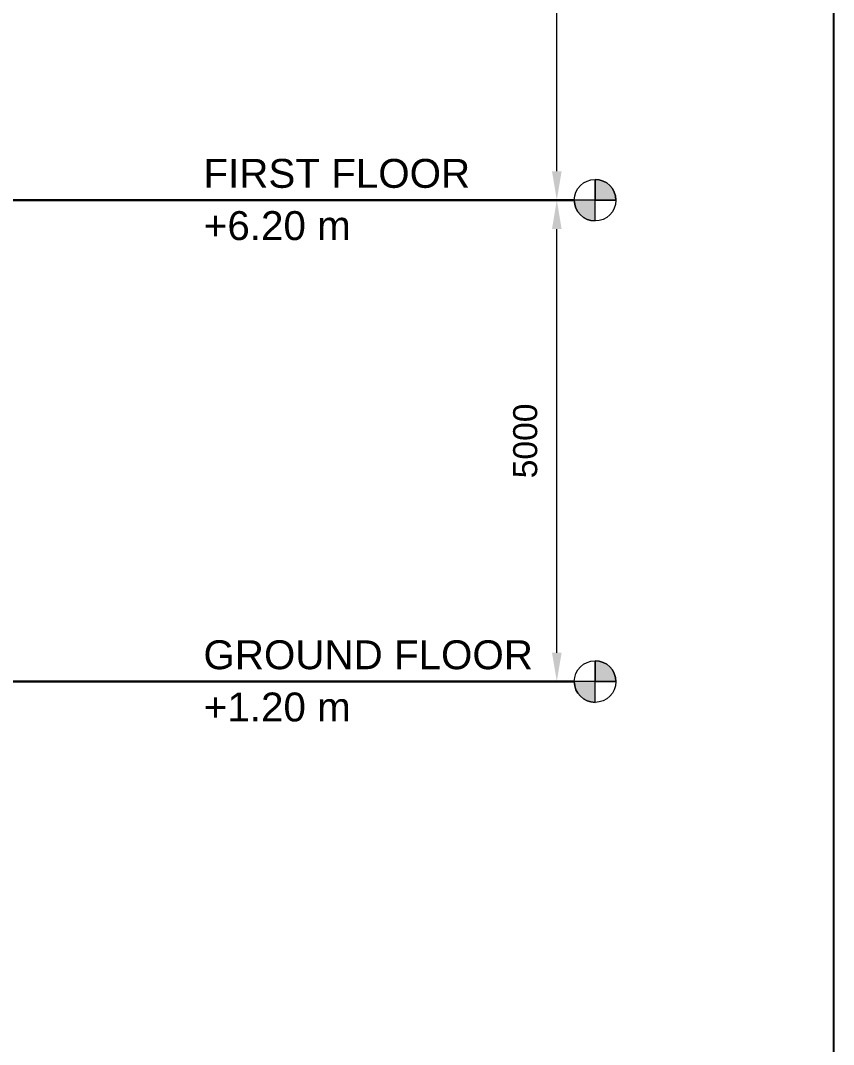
# Model space of a CAD drawing. Header units: millimetres. Extents: x 302989 to 1813244, y -656858 to -28185.
# Drawn here: x 1564011 to 1572456, y -629254 to -618618 of the extents above; entities that cross this region are included whole.
import ezdxf

# ---------------------------------------------------------------- set-up
doc = ezdxf.new("R2010")
doc.units = ezdxf.units.MM
doc.header["$MEASUREMENT"] = 0
doc.header["$PDMODE"] = 34
doc.layers.add('A-FLOR-LEVL', color=51, linetype='Continuous', lineweight=9)
doc.layers.add('LOAD AREA', color=6, linetype='Continuous', lineweight=30)
doc.styles.add('ARIAL', font='arial.ttf', dxfattribs={"height": 2.2})
doc.styles.get("Standard").update_dxf_attribs({"font": 'arial.ttf'})
doc.dimstyles.new('ISO-25', dxfattribs={"dimtxt": 550, "dimasz": 600, "dimexe": 1.25, "dimexo": 0.625, "dimtad": 1, "dimdec": 0, "dimdsep": 46, "dimtxsty": 'Standard', "dimcen": 2.5, "dimadec": 0, "dimazin": 0, "dimtfac": 1, "dimtdec": 0, "dimtmove": 0, "dimatfit": 3, "dimfxl": 1, "dimarcsym": 0})

# ---------------------------------------------------------------- blocks, each defined once
blk = doc.blocks.new('*D1879')
at = {"color": 0, "linetype": 'Continuous', "lineweight": -2, "transparency": 16777216}
for p, q in [((1568797, -620485), (1569584, -620485)), ((1568797, -625485), (1569584, -625485))]:
    blk.add_line(p, q, dxfattribs=at)
at = {"color": 0, "linetype": 'Continuous', "lineweight": 15, "transparency": 16777216}
blk.add_line((1569582, -625185), (1569582, -620785), dxfattribs=at)
at = {"color": 0, "linetype": 'Continuous', "lineweight": -2, "transparency": 16777216}
for points in [[(1569532, -620785), (1569632, -620785), (1569582, -620485)], [(1569532, -625185), (1569632, -625185), (1569582, -625485)]]:
    blk.add_solid(points, dxfattribs=at)
at = {"layer": 'Defpoints', "color": 0, "linetype": 'Continuous', "lineweight": -2, "transparency": 16777216}
for p in [(1568797, -620485), (1569582, -620485), (1568797, -625485)]:
    blk.add_point(p, dxfattribs=at)
at = {"color": 0, "linetype": 'Continuous', "transparency": 16777216, "insert": (1569255, -622985), "char_height": 250, "attachment_point": 5, "rotation": 90}
blk.add_mtext('5000', dxfattribs=at)
blk = doc.blocks.new('*D1880')
at = {"color": 0, "linetype": 'Continuous', "lineweight": -2, "transparency": 16777216}
for p, q in [((1568797, -615485), (1569584, -615485)), ((1568797, -620485), (1569584, -620485))]:
    blk.add_line(p, q, dxfattribs=at)
at = {"color": 0, "linetype": 'Continuous', "lineweight": 15, "transparency": 16777216}
blk.add_line((1569582, -620185), (1569582, -615785), dxfattribs=at)
at = {"color": 0, "linetype": 'Continuous', "lineweight": -2, "transparency": 16777216}
for points in [[(1569532, -615785), (1569632, -615785), (1569582, -615485)], [(1569532, -620185), (1569632, -620185), (1569582, -620485)]]:
    blk.add_solid(points, dxfattribs=at)
at = {"layer": 'Defpoints', "color": 0, "linetype": 'Continuous', "lineweight": -2, "transparency": 16777216}
for p in [(1568797, -615485), (1569582, -615485), (1568797, -620485)]:
    blk.add_point(p, dxfattribs=at)
at = {"color": 0, "linetype": 'Continuous', "transparency": 16777216, "insert": (1569255, -617985), "char_height": 250, "attachment_point": 5, "rotation": 90}
blk.add_mtext('5000', dxfattribs=at)
blk = doc.blocks.new('Level - Family2-1275136-Section-A02')
at = {"layer": 'A-FLOR-LEVL'}
h = blk.add_hatch(color=256, dxfattribs=at)
edge = h.paths.add_edge_path(flags=0)
edge.add_line((35846, 900), (35846, 1500))
edge.add_arc((35846, 900), 600, 0, 90, ccw=False)
edge.add_line((36446, 900), (35846, 900))
h = blk.add_hatch(color=256, dxfattribs=at)
edge = h.paths.add_edge_path(flags=0)
edge.add_line((35846, 900), (35846, 300))
edge.add_arc((35846, 900), 600, 180, 270, ccw=False)
edge.add_line((35246, 900), (35846, 900))
for p, q in [((35846, 300), (35846, 1500)), ((35846, 1500), (35846, 900)), ((36446, 900), (35246, 900)), ((35846, 900), (35246, 900)), ((35846, 300), (35846, 900)), ((35846, 900), (36446, 900))]:
    blk.add_line(p, q, dxfattribs=at)
blk.add_circle((35846, 900), 600, dxfattribs=at)
for start, end in [(360, 90), (180, 270)]:
    blk.add_arc((35846, 900), 600, start, end, dxfattribs=at)

msp = doc.modelspace()

# ---------------------------------------------------------------- linework, layer by layer
at = {"layer": 'A-FLOR-LEVL', "color": 2, "lineweight": -2, "ltscale": 2000}
msp.add_lwpolyline([(1547055.6636, -577548.9682), (1572456.1588, -577548.9682), (1572456.1588, -649586.4723), (1547055.6636, -649586.4723)], close=True, dxfattribs=at)
at = {"layer": 'LOAD AREA', "color": 8, "linetype": 'Continuous'}
for p, q in [((1569764.8022, -620484.7463), (1550619.281, -620484.7463)), ((1569764.8022, -625484.7463), (1550619.281, -625484.7463))]:
    msp.add_line(p, q, dxfattribs=at)

# ---------------------------------------------------------------- block references
at = {"layer": 'A-FLOR-LEVL', "xscale": 0.36, "yscale": 0.36, "zscale": 0.36}
for p in [(1557075.1155, -620808.7463), (1557075.1155, -625808.7463)]:
    msp.add_blockref('Level - Family2-1275136-Section-A02', p, dxfattribs=at)

# ---------------------------------------------------------------- texts
at = {"layer": 'A-FLOR-LEVL', "char_height": 300, "width": 4665.82125, "attachment_point": 1, "style": 'ARIAL'}
for s, insert in [('FIRST FLOOR', (1565911.528, -620056.3065)), ('+6.20 m', (1565915.4164, -620598.6933)), ('GROUND FLOOR', (1565911.528, -625056.3065)), ('+1.20 m', (1565915.4164, -625598.6933))]:
    msp.add_mtext(s, dxfattribs=dict(at, insert=insert))

# ---------------------------------------------------------------- dimensions: what is measured, and where the dimension line sits
at = {"color": 175, "linetype": 'Continuous', "true_color": 0x4554a5}
dim = msp.add_linear_dim(base=(1569582.4605, -615484.7463), p1=(1568796.7285, -620484.7463), p2=(1568796.7285, -615484.7463), angle=270, dimstyle='ISO-25', override={"dimtxt": 250, "dimasz": 300, "dimgap": 200, "dimlwd": 15}, dxfattribs=at)
dim.commit()
dim.dimension.update_dxf_attribs({"geometry": '*D1880', "text_midpoint": (1569254.8173, -617984.7463)})
dim = msp.add_aligned_dim(p1=(1568796.7285, -625484.7463), p2=(1568796.7285, -620484.7463), distance=-785.7321, dimstyle='ISO-25', override={"dimtxt": 250, "dimasz": 300, "dimgap": 200, "dimlwd": 15}, dxfattribs=at)
dim.commit()
dim.dimension.update_dxf_attribs({"geometry": '*D1879', "text_midpoint": (1569254.8173, -622984.7463)})

doc.saveas('drawing.dxf')
